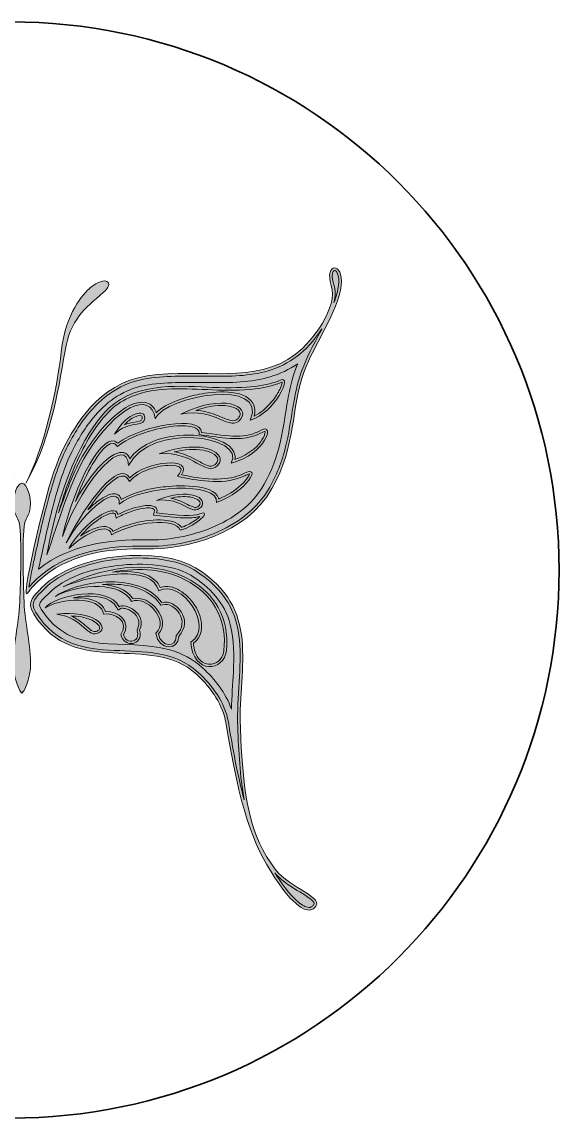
# Model space of a CAD drawing. Header units: inches. Extents: x 29 to 494, y -196 to -15.
# Drawn here: x 72.6 to 114.3, y -99.6 to -14.6 of the extents above; entities that cross this region are included whole.
import ezdxf

# ---------------------------------------------------------------- set-up
doc = ezdxf.new("R2010")
doc.units = ezdxf.units.IN
doc.header["$MEASUREMENT"] = 0
doc.layers.add('Layer 1', color=7, linetype='Continuous')

msp = doc.modelspace()

# ---------------------------------------------------------------- hatches: boundary and pattern name
at = {"layer": 'Layer 1'}
h = msp.add_hatch(color=7, dxfattribs=at)
edge = h.paths.add_edge_path()
edge.add_spline(control_points=[(75.914, -47.558), (76.675, -46.074), (78.501, -42.61), (82.341, -42.049), (86.668, -41.417), (90.687, -42.765), (93.843, -40.364), (95.174, -39.351), (97.157, -36.706), (96.611, -35.039), (96.023, -33.246), (97.584, -33.184), (97.373, -35.027), (97.141, -37.043), (95.262, -39.636), (94.512, -41.703), (93.459, -44.603), (93.901, -47.444), (92.012, -50.786), (90.016, -54.317), (85.386, -55.533), (82.256, -55.459), (79.636, -55.398), (76.665, -55.752), (74.389, -57.547), (73.675, -58.111), (73.39, -58.474), (73.067, -58.895), (72.828, -59.206), (72.982, -58.127), (73.375, -56.292), (73.917, -53.767), (74.784, -49.761), (75.914, -47.558), (75.914, -47.558), (75.914, -47.558), (75.914, -47.558)], knot_values=[0, 0, 0, 0, 1, 1, 1, 2, 2, 2, 3, 3, 3, 4, 4, 4, 5, 5, 5, 6, 6, 6, 7, 7, 7, 8, 8, 8, 9, 9, 9, 10, 10, 10, 11, 11, 11, 12, 12, 12, 12], degree=3, periodic=1)
h = msp.add_hatch(color=7, dxfattribs=at)
edge = h.paths.add_edge_path()
edge.add_spline(control_points=[(72.474, -53.727), (72.538, -54.593), (72.554, -55.607), (72.545, -56.626), (72.535, -57.645), (72.502, -58.671), (72.467, -59.56), (72.432, -60.494), (72.295, -61.302), (72.175, -62.11), (72.053, -62.919), (71.947, -63.727), (71.971, -64.662), (71.978, -64.944), (72.075, -65.395), (72.205, -65.797), (72.335, -66.2), (72.497, -66.555), (72.634, -66.647), (72.772, -66.555), (72.934, -66.2), (73.064, -65.797), (73.193, -65.395), (73.29, -64.944), (73.298, -64.662), (73.321, -63.727), (73.215, -62.919), (73.094, -62.11), (72.973, -61.302), (72.837, -60.494), (72.801, -59.56), (72.767, -58.671), (72.733, -57.645), (72.724, -56.626), (72.715, -55.607), (72.731, -54.593), (72.795, -53.727), (72.817, -53.432), (72.924, -53.212), (73.032, -52.993), (73.141, -52.773), (73.251, -52.554), (73.28, -52.26), (73.367, -51.383), (73.001, -50.368), (72.634, -50.368), (72.268, -50.368), (71.902, -51.383), (71.988, -52.26), (72.018, -52.554), (72.128, -52.773), (72.236, -52.993), (72.345, -53.212), (72.452, -53.432), (72.474, -53.727), (72.474, -53.727), (72.474, -53.727), (72.474, -53.727)], knot_values=[0, 0, 0, 0, 1, 1, 1, 2, 2, 2, 3, 3, 3, 4, 4, 4, 5, 5, 5, 6, 6, 6, 7, 7, 7, 8, 8, 8, 9, 9, 9, 10, 10, 10, 11, 11, 11, 12, 12, 12, 13, 13, 13, 14, 14, 14, 15, 15, 15, 16, 16, 16, 17, 17, 17, 18, 18, 18, 19, 19, 19, 19], degree=3, periodic=1)
edge = h.paths.add_edge_path()
edge.add_spline(control_points=[(72.339, -50.362), (70.942, -47.75), (69.933, -43.229), (69.586, -40.173), (69.242, -37.153), (67.907, -35.706), (67.318, -35.201), (66.196, -34.238), (65.372, -34.782), (66.334, -35.594), (67.778, -36.814), (68.898, -37.689), (69.296, -40.117), (69.854, -43.515), (70.584, -47.43), (72.339, -50.362), (72.339, -50.362), (72.339, -50.362), (72.339, -50.362)], knot_values=[0, 0, 0, 0, 1, 1, 1, 2, 2, 2, 3, 3, 3, 4, 4, 4, 5, 5, 5, 6, 6, 6, 6], degree=3, periodic=1)
edge = h.paths.add_edge_path()
edge.add_spline(control_points=[(72.93, -50.362), (74.327, -47.75), (75.335, -43.229), (75.683, -40.173), (76.027, -37.153), (77.362, -35.706), (77.951, -35.201), (79.072, -34.238), (79.897, -34.782), (78.935, -35.594), (77.491, -36.814), (76.371, -37.689), (75.973, -40.117), (75.415, -43.515), (74.685, -47.43), (72.93, -50.362), (72.93, -50.362), (72.93, -50.362), (72.93, -50.362)], knot_values=[0, 0, 0, 0, 1, 1, 1, 2, 2, 2, 3, 3, 3, 4, 4, 4, 5, 5, 5, 6, 6, 6, 6], degree=3, periodic=1)
h = msp.add_hatch(color=7, dxfattribs=at)
edge = h.paths.add_edge_path()
edge.add_spline(control_points=[(74.187, -58.464), (73.604, -59.076), (72.941, -59.526), (73.544, -60.499), (76.721, -65.63), (82.526, -61.887), (86.16, -65.187), (87.384, -66.298), (88.215, -67.632), (88.431, -68.927), (89.553, -75.644), (90.469, -78.286), (92.242, -80.968), (94.008, -83.637), (94.898, -83.652), (95.279, -83.319), (96.249, -82.474), (93.435, -81.868), (92.254, -80.29), (90.346, -77.741), (89.761, -74.891), (89.56, -69.283), (89.388, -64.51), (91.235, -60.118), (86.081, -56.923), (83.419, -55.272), (76.8, -55.726), (74.187, -58.464), (74.187, -58.464), (74.187, -58.464), (74.187, -58.464)], knot_values=[0, 0, 0, 0, 1, 1, 1, 2, 2, 2, 3, 3, 3, 4, 4, 4, 5, 5, 5, 6, 6, 6, 7, 7, 7, 8, 8, 8, 9, 9, 9, 10, 10, 10, 10], degree=3, periodic=1)

# ---------------------------------------------------------------- linework, layer by layer
at = {"layer": 'Layer 1', "color": 250, "lineweight": 35}
msp.add_open_spline([(114.26, -57.1), (114.26, -80.572), (95.232, -99.6), (71.76, -99.6), (48.288, -99.6), (29.26, -80.572), (29.26, -57.1), (29.26, -33.627), (48.288, -14.6), (71.76, -14.6), (95.232, -14.6), (114.26, -33.627), (114.26, -57.1)], degree=3, knots=[0, 0, 0, 0, 1, 1, 1, 2, 2, 2, 3, 3, 3, 4, 4, 4, 4], dxfattribs=at)
at = {"layer": 'Layer 1', "lineweight": 0}
for points, knots in [([(75.914, -47.558), (76.675, -46.074), (78.501, -42.61), (82.341, -42.049), (86.668, -41.417), (90.687, -42.765), (93.843, -40.364), (95.174, -39.351), (97.157, -36.706), (96.611, -35.039), (96.023, -33.246), (97.584, -33.184), (97.373, -35.027), (97.141, -37.043), (95.262, -39.636), (94.512, -41.703), (93.459, -44.603), (93.901, -47.444), (92.012, -50.786), (90.016, -54.317), (85.386, -55.533), (82.256, -55.459), (79.636, -55.398), (76.665, -55.752), (74.389, -57.547), (73.675, -58.111), (73.39, -58.474), (73.067, -58.895), (72.828, -59.206), (72.982, -58.127), (73.375, -56.292), (73.917, -53.767), (74.784, -49.761), (75.914, -47.558), (75.914, -47.558), (75.914, -47.558), (75.914, -47.558)], [0, 0, 0, 0, 1, 1, 1, 2, 2, 2, 3, 3, 3, 4, 4, 4, 5, 5, 5, 6, 6, 6, 7, 7, 7, 8, 8, 8, 9, 9, 9, 10, 10, 10, 11, 11, 11, 12, 12, 12, 12]), ([(96.815, -36.383), (96.932, -35.886), (96.943, -35.405), (96.803, -34.977), (96.718, -34.717), (96.638, -34.364), (96.702, -34.091), (96.717, -34.025), (96.766, -33.883), (96.849, -33.871), (96.941, -33.858), (97.036, -34.001), (97.069, -34.068), (97.206, -34.335), (97.206, -34.714), (97.172, -35.004), (97.122, -35.445), (96.99, -35.914), (96.815, -36.383), (96.815, -36.383), (96.815, -36.383), (96.815, -36.383)], [0, 0, 0, 0, 1, 1, 1, 2, 2, 2, 3, 3, 3, 4, 4, 4, 5, 5, 5, 6, 6, 6, 7, 7, 7, 7]), ([(72.93, -50.362), (74.327, -47.75), (75.335, -43.229), (75.683, -40.173), (76.027, -37.153), (77.362, -35.706), (77.951, -35.201), (79.072, -34.238), (79.897, -34.782), (78.935, -35.594), (77.491, -36.814), (76.371, -37.689), (75.973, -40.117), (75.415, -43.515), (74.685, -47.43), (72.93, -50.362), (72.93, -50.362), (72.93, -50.362), (72.93, -50.362)], [0, 0, 0, 0, 1, 1, 1, 2, 2, 2, 3, 3, 3, 4, 4, 4, 5, 5, 5, 6, 6, 6, 6]), ([(73.178, -58.434), (73.262, -57.772), (73.517, -56.593), (73.572, -56.335), (73.876, -54.917), (74.187, -53.502), (74.555, -52.099), (74.768, -51.284), (75, -50.471), (75.27, -49.672), (75.501, -48.989), (75.764, -48.292), (76.093, -47.649), (76.661, -46.541), (77.272, -45.517), (78.121, -44.593), (79.27, -43.344), (80.673, -42.496), (82.37, -42.248), (83.994, -42.011), (85.608, -42.058), (87.242, -42.075), (88.731, -42.09), (90.283, -42.078), (91.722, -41.651), (92.539, -41.409), (93.286, -41.041), (93.965, -40.524), (94.559, -40.072), (95.293, -39.293), (95.878, -38.409), (95.828, -38.505), (95.779, -38.599), (95.732, -38.691), (95.237, -39.64), (94.688, -40.628), (94.323, -41.634), (94.047, -42.393), (93.866, -43.172), (93.721, -43.964), (93.523, -45.053), (93.39, -46.149), (93.144, -47.229), (92.866, -48.457), (92.458, -49.588), (91.837, -50.687), (90.874, -52.391), (89.268, -53.557), (87.483, -54.288), (85.876, -54.946), (83.998, -55.299), (82.261, -55.258), (79.469, -55.193), (76.521, -55.609), (74.265, -57.389), (73.828, -57.733), (73.503, -58.047), (73.178, -58.434), (73.178, -58.434), (73.178, -58.434), (73.178, -58.434)], [0, 0, 0, 0, 1, 1, 1, 2, 2, 2, 3, 3, 3, 4, 4, 4, 5, 5, 5, 6, 6, 6, 7, 7, 7, 8, 8, 8, 9, 9, 9, 10, 10, 10, 11, 11, 11, 12, 12, 12, 13, 13, 13, 14, 14, 14, 15, 15, 15, 16, 16, 16, 17, 17, 17, 18, 18, 18, 19, 19, 19, 20, 20, 20, 20]), ([(73.922, -57.036), (73.965, -56.834), (74.008, -56.634), (74.05, -56.437), (74.353, -55.028), (74.662, -53.618), (75.028, -52.223), (75.239, -51.418), (75.467, -50.618), (75.734, -49.829), (75.958, -49.164), (76.208, -48.498), (76.529, -47.873), (77.073, -46.81), (77.669, -45.808), (78.481, -44.925), (79.554, -43.758), (80.857, -42.964), (82.44, -42.733), (84.028, -42.501), (85.638, -42.548), (87.237, -42.564), (88.784, -42.58), (90.366, -42.564), (91.862, -42.12), (92.631, -41.892), (93.347, -41.556), (94.003, -41.101), (93.954, -41.222), (93.907, -41.344), (93.863, -41.467), (93.579, -42.25), (93.389, -43.058), (93.24, -43.877), (93.043, -44.957), (92.91, -46.05), (92.667, -47.121), (92.401, -48.295), (92.004, -49.396), (91.411, -50.446), (90.503, -52.052), (88.979, -53.147), (87.297, -53.835), (85.747, -54.47), (83.948, -54.808), (82.272, -54.769), (79.365, -54.701), (76.309, -55.153), (73.962, -57.005), (73.948, -57.015), (73.935, -57.025), (73.922, -57.036), (73.922, -57.036), (73.922, -57.036), (73.922, -57.036)], [0, 0, 0, 0, 1, 1, 1, 2, 2, 2, 3, 3, 3, 4, 4, 4, 5, 5, 5, 6, 6, 6, 7, 7, 7, 8, 8, 8, 9, 9, 9, 10, 10, 10, 11, 11, 11, 12, 12, 12, 13, 13, 13, 14, 14, 14, 15, 15, 15, 16, 16, 16, 17, 17, 17, 18, 18, 18, 18]), ([(74.564, -55.93), (75.724, -49.399), (77.917, -45.957), (79.371, -44.561), (81.585, -42.433), (85.223, -42.865), (87.404, -42.942), (90.228, -43.042), (91.591, -42.832), (92.713, -42.362), (93.575, -42), (92.26, -44.902), (90.33, -45.483), (91.745, -42.181), (83.79, -43.557), (82.962, -45.363), (82.63, -43.122), (79.895, -44.489), (77.66, -48.095), (76.399, -50.128), (75.503, -53.31), (74.564, -55.93), (74.564, -55.93), (74.564, -55.93), (74.564, -55.93)], [0, 0, 0, 0, 1, 1, 1, 2, 2, 2, 3, 3, 3, 4, 4, 4, 5, 5, 5, 6, 6, 6, 7, 7, 7, 8, 8, 8, 8]), ([(75.479, -52.679), (75.879, -51.206), (76.386, -49.758), (77.028, -48.399), (77.631, -47.123), (78.472, -45.684), (79.501, -44.696), (79.974, -44.241), (80.527, -43.899), (81.132, -43.65), (83.116, -42.832), (85.314, -43.057), (87.396, -43.131), (88.488, -43.169), (89.63, -43.182), (90.718, -43.053), (91.436, -42.968), (92.116, -42.816), (92.785, -42.536), (92.789, -42.534), (92.793, -42.533), (92.798, -42.531), (92.804, -42.735), (92.544, -43.239), (92.47, -43.367), (92.179, -43.869), (91.773, -44.357), (91.322, -44.723), (91.113, -44.893), (90.883, -45.046), (90.637, -45.162), (90.719, -44.823), (90.713, -44.47), (90.527, -44.155), (89.857, -43.014), (87.458, -43.263), (86.376, -43.471), (85.504, -43.639), (83.784, -44.116), (83.047, -44.912), (82.944, -44.62), (82.77, -44.359), (82.483, -44.209), (81.749, -43.825), (80.77, -44.406), (80.191, -44.849), (79.128, -45.661), (78.2, -46.866), (77.499, -47.996), (77.047, -48.726), (76.679, -49.528), (76.354, -50.321), (76.036, -51.096), (75.752, -51.887), (75.479, -52.679), (75.479, -52.679), (75.479, -52.679), (75.479, -52.679)], [0, 0, 0, 0, 1, 1, 1, 2, 2, 2, 3, 3, 3, 4, 4, 4, 5, 5, 5, 6, 6, 6, 7, 7, 7, 8, 8, 8, 9, 9, 9, 10, 10, 10, 11, 11, 11, 12, 12, 12, 13, 13, 13, 14, 14, 14, 15, 15, 15, 16, 16, 16, 17, 17, 17, 18, 18, 18, 19, 19, 19, 19]), ([(84.958, -45.016), (88.305, -43.354), (90.32, -44.453), (89.601, -45.377), (88.742, -46.481), (87.658, -44.449), (84.958, -45.016), (84.958, -45.016), (84.958, -45.016), (84.958, -45.016)], [0, 0, 0, 0, 1, 1, 1, 2, 2, 2, 3, 3, 3, 3]), ([(79.801, -46.57), (80.9, -44.744), (82.209, -44.647), (82.148, -45.309), (82.075, -46.102), (80.926, -45.467), (79.801, -46.57), (79.801, -46.57), (79.801, -46.57), (79.801, -46.57)], [0, 0, 0, 0, 1, 1, 1, 2, 2, 2, 3, 3, 3, 3]), ([(80.575, -45.84), (80.786, -45.612), (81.022, -45.412), (81.276, -45.274), (81.398, -45.208), (81.816, -45.029), (81.936, -45.179), (81.961, -45.21), (81.963, -45.255), (81.96, -45.293), (81.954, -45.356), (81.939, -45.423), (81.892, -45.469), (81.773, -45.588), (81.272, -45.646), (81.1, -45.683), (80.914, -45.723), (80.74, -45.774), (80.575, -45.84), (80.575, -45.84), (80.575, -45.84), (80.575, -45.84)], [0, 0, 0, 0, 1, 1, 1, 2, 2, 2, 3, 3, 3, 4, 4, 4, 5, 5, 5, 6, 6, 6, 7, 7, 7, 7]), ([(86.11, -44.729), (86.845, -44.469), (87.637, -44.3), (88.366, -44.355), (88.697, -44.38), (89.51, -44.53), (89.556, -44.967), (89.567, -45.075), (89.518, -45.178), (89.452, -45.261), (89.362, -45.378), (89.251, -45.478), (89.103, -45.51), (88.92, -45.55), (88.698, -45.481), (88.528, -45.419), (88.234, -45.313), (87.949, -45.178), (87.656, -45.068), (87.13, -44.869), (86.627, -44.754), (86.11, -44.729), (86.11, -44.729), (86.11, -44.729), (86.11, -44.729)], [0, 0, 0, 0, 1, 1, 1, 2, 2, 2, 3, 3, 3, 4, 4, 4, 5, 5, 5, 6, 6, 6, 7, 7, 7, 8, 8, 8, 8]), ([(75.776, -54.506), (76.733, -50.326), (78.993, -46.166), (80.057, -47.266), (82.083, -45.801), (86.48, -45.115), (86.559, -46.439), (88.81, -46.767), (89.961, -46.928), (91.162, -46.262), (92.274, -45.645), (91.575, -48.094), (88.841, -48.823), (90.05, -46.676), (82.576, -45.631), (80.9, -49.002), (80.798, -46.614), (77.5, -49.651), (75.776, -54.506), (75.776, -54.506), (75.776, -54.506), (75.776, -54.506)], [0, 0, 0, 0, 1, 1, 1, 2, 2, 2, 3, 3, 3, 4, 4, 4, 5, 5, 5, 6, 6, 6, 7, 7, 7, 7]), ([(91.472, -46.352), (91.503, -46.412), (91.443, -46.604), (91.423, -46.657), (91.331, -46.9), (91.162, -47.14), (90.992, -47.335), (90.507, -47.891), (89.844, -48.291), (89.146, -48.532), (89.166, -48.42), (89.167, -48.304), (89.144, -48.187), (89.007, -47.466), (88.092, -47.075), (87.467, -46.897), (86.507, -46.623), (85.392, -46.581), (84.405, -46.716), (83.13, -46.891), (81.767, -47.406), (80.998, -48.477), (80.932, -48.294), (80.821, -48.134), (80.639, -48.046), (80.271, -47.868), (79.826, -48.091), (79.52, -48.3), (79.031, -48.633), (78.577, -49.13), (78.208, -49.59), (77.677, -50.253), (77.197, -51.001), (76.776, -51.782), (77.11, -50.86), (77.507, -49.954), (77.964, -49.134), (78.196, -48.718), (79.114, -47.161), (79.725, -47.282), (79.803, -47.297), (79.867, -47.342), (79.921, -47.398), (79.921, -47.398), (80.034, -47.515), (80.034, -47.515), (80.034, -47.515), (80.167, -47.419), (80.167, -47.419), (80.819, -46.947), (81.65, -46.602), (82.415, -46.365), (83.221, -46.116), (84.146, -45.927), (84.99, -45.922), (85.331, -45.92), (86.16, -45.955), (86.338, -46.321), (86.358, -46.362), (86.368, -46.406), (86.371, -46.451), (86.371, -46.451), (86.38, -46.604), (86.38, -46.604), (86.38, -46.604), (86.531, -46.626), (86.531, -46.626), (87.269, -46.733), (88.026, -46.853), (88.771, -46.897), (89.337, -46.931), (89.903, -46.915), (90.453, -46.759), (90.733, -46.68), (90.999, -46.568), (91.253, -46.427), (91.29, -46.406), (91.421, -46.342), (91.472, -46.352), (91.472, -46.352), (91.472, -46.352), (91.472, -46.352)], [0, 0, 0, 0, 1, 1, 1, 2, 2, 2, 3, 3, 3, 4, 4, 4, 5, 5, 5, 6, 6, 6, 7, 7, 7, 8, 8, 8, 9, 9, 9, 10, 10, 10, 11, 11, 11, 12, 12, 12, 13, 13, 13, 14, 14, 14, 15, 15, 15, 16, 16, 16, 17, 17, 17, 18, 18, 18, 19, 19, 19, 20, 20, 20, 21, 21, 21, 22, 22, 22, 23, 23, 23, 24, 24, 24, 25, 25, 25, 26, 26, 26, 27, 27, 27, 27]), ([(83.259, -48.098), (86.752, -46.816), (88.626, -48.125), (87.814, -48.962), (86.843, -49.962), (85.992, -47.831), (83.259, -48.098), (83.259, -48.098), (83.259, -48.098), (83.259, -48.098)], [0, 0, 0, 0, 1, 1, 1, 2, 2, 2, 3, 3, 3, 3]), ([(76.065, -55.004), (77.706, -51.677), (80.152, -48.601), (80.995, -49.94), (82.304, -48.639), (85.976, -48.292), (84.996, -49.711), (87.601, -50.285), (88.983, -50.041), (89.829, -49.616), (91.275, -48.888), (90.133, -50.968), (87.717, -51.866), (87.963, -50.202), (81.801, -50.55), (80.174, -52.002), (80.272, -50.268), (77.443, -52.423), (76.065, -55.004), (76.065, -55.004), (76.065, -55.004), (76.065, -55.004)], [0, 0, 0, 0, 1, 1, 1, 2, 2, 2, 3, 3, 3, 4, 4, 4, 5, 5, 5, 6, 6, 6, 7, 7, 7, 7]), ([(84.432, -47.94), (85.187, -47.763), (85.987, -47.682), (86.703, -47.816), (87.027, -47.876), (87.815, -48.113), (87.813, -48.551), (87.812, -48.66), (87.752, -48.755), (87.679, -48.831), (87.576, -48.937), (87.456, -49.024), (87.306, -49.04), (87.121, -49.059), (86.909, -48.966), (86.747, -48.886), (86.468, -48.749), (86.201, -48.585), (85.923, -48.443), (85.427, -48.19), (84.941, -48.021), (84.432, -47.94), (84.432, -47.94), (84.432, -47.94), (84.432, -47.94)], [0, 0, 0, 0, 1, 1, 1, 2, 2, 2, 3, 3, 3, 4, 4, 4, 5, 5, 5, 6, 6, 6, 7, 7, 7, 8, 8, 8, 8]), ([(77.747, -52.441), (78.036, -52.01), (78.34, -51.596), (78.657, -51.21), (78.967, -50.833), (80.006, -49.634), (80.589, -49.827), (80.697, -49.863), (80.776, -49.947), (80.835, -50.041), (80.835, -50.041), (80.96, -50.24), (80.96, -50.24), (80.96, -50.24), (81.128, -50.073), (81.128, -50.073), (81.504, -49.699), (82.065, -49.433), (82.563, -49.265), (83.059, -49.099), (83.638, -48.98), (84.162, -48.983), (84.349, -48.984), (84.861, -49.014), (84.957, -49.219), (85.01, -49.335), (84.904, -49.513), (84.841, -49.604), (84.841, -49.604), (84.682, -49.835), (84.682, -49.835), (84.682, -49.835), (84.954, -49.895), (84.954, -49.895), (86.452, -50.225), (88.471, -50.51), (89.913, -49.785), (89.972, -49.755), (90.171, -49.662), (90.274, -49.653), (90.255, -49.734), (90.175, -49.868), (90.145, -49.913), (90.007, -50.123), (89.818, -50.322), (89.633, -50.493), (89.135, -50.953), (88.523, -51.33), (87.892, -51.594), (87.887, -51.572), (87.881, -51.551), (87.874, -51.53), (87.482, -50.354), (84.503, -50.548), (83.571, -50.662), (82.63, -50.776), (81.207, -51.065), (80.335, -51.643), (80.299, -51.498), (80.227, -51.366), (80.095, -51.279), (79.583, -50.943), (78.686, -51.62), (78.309, -51.932), (78.117, -52.09), (77.93, -52.26), (77.747, -52.441), (77.747, -52.441), (77.747, -52.441), (77.747, -52.441)], [0, 0, 0, 0, 1, 1, 1, 2, 2, 2, 3, 3, 3, 4, 4, 4, 5, 5, 5, 6, 6, 6, 7, 7, 7, 8, 8, 8, 9, 9, 9, 10, 10, 10, 11, 11, 11, 12, 12, 12, 13, 13, 13, 14, 14, 14, 15, 15, 15, 16, 16, 16, 17, 17, 17, 18, 18, 18, 19, 19, 19, 20, 20, 20, 21, 21, 21, 22, 22, 22, 23, 23, 23, 23]), ([(72.474, -53.727), (72.538, -54.593), (72.554, -55.607), (72.545, -56.626), (72.535, -57.645), (72.502, -58.671), (72.467, -59.56), (72.432, -60.494), (72.295, -61.302), (72.175, -62.11), (72.053, -62.919), (71.947, -63.727), (71.971, -64.662), (71.978, -64.944), (72.075, -65.395), (72.205, -65.797), (72.335, -66.2), (72.497, -66.555), (72.634, -66.647), (72.772, -66.555), (72.934, -66.2), (73.064, -65.797), (73.193, -65.395), (73.29, -64.944), (73.298, -64.662), (73.321, -63.727), (73.215, -62.919), (73.094, -62.11), (72.973, -61.302), (72.837, -60.494), (72.801, -59.56), (72.767, -58.671), (72.733, -57.645), (72.724, -56.626), (72.715, -55.607), (72.731, -54.593), (72.795, -53.727), (72.817, -53.432), (72.924, -53.212), (73.032, -52.993), (73.141, -52.773), (73.251, -52.554), (73.28, -52.26), (73.367, -51.383), (73.001, -50.368), (72.634, -50.368), (72.268, -50.368), (71.902, -51.383), (71.988, -52.26), (72.018, -52.554), (72.128, -52.773), (72.236, -52.993), (72.345, -53.212), (72.452, -53.432), (72.474, -53.727), (72.474, -53.727), (72.474, -53.727), (72.474, -53.727)], [0, 0, 0, 0, 1, 1, 1, 2, 2, 2, 3, 3, 3, 4, 4, 4, 5, 5, 5, 6, 6, 6, 7, 7, 7, 8, 8, 8, 9, 9, 9, 10, 10, 10, 11, 11, 11, 12, 12, 12, 13, 13, 13, 14, 14, 14, 15, 15, 15, 16, 16, 16, 17, 17, 17, 18, 18, 18, 19, 19, 19, 19]), ([(83.06, -51.702), (85.651, -50.636), (87.098, -51.566), (86.512, -52.219), (85.81, -53), (85.108, -51.421), (83.06, -51.702), (83.06, -51.702), (83.06, -51.702), (83.06, -51.702)], [0, 0, 0, 0, 1, 1, 1, 2, 2, 2, 3, 3, 3, 3]), ([(76.268, -55.426), (77.442, -53.376), (79.857, -51.832), (80.079, -52.793), (81.451, -52.083), (83.371, -51.722), (83.073, -52.676), (84.777, -52.872), (85.867, -52.967), (86.433, -52.745), (87.4, -52.364), (86.231, -53.678), (84.899, -54.008), (84.534, -53.013), (81.28, -53.339), (79.585, -54.382), (79.453, -53.618), (78.238, -53.684), (76.268, -55.426), (76.268, -55.426), (76.268, -55.426), (76.268, -55.426)], [0, 0, 0, 0, 1, 1, 1, 2, 2, 2, 3, 3, 3, 4, 4, 4, 5, 5, 5, 6, 6, 6, 7, 7, 7, 7]), ([(84.171, -51.537), (84.662, -51.421), (85.171, -51.367), (85.636, -51.436), (85.853, -51.467), (86.443, -51.615), (86.452, -51.912), (86.455, -51.981), (86.416, -52.044), (86.371, -52.094), (86.305, -52.167), (86.226, -52.231), (86.126, -52.246), (85.882, -52.281), (85.324, -51.948), (85.094, -51.842), (84.783, -51.698), (84.48, -51.596), (84.171, -51.537), (84.171, -51.537), (84.171, -51.537), (84.171, -51.537)], [0, 0, 0, 0, 1, 1, 1, 2, 2, 2, 3, 3, 3, 4, 4, 4, 5, 5, 5, 6, 6, 6, 7, 7, 7, 7]), ([(86.424, -52.948), (86.314, -53.054), (86.184, -53.158), (86.128, -53.2), (85.809, -53.44), (85.432, -53.644), (85.053, -53.768), (85.034, -53.774), (85.015, -53.779), (84.997, -53.785), (84.73, -53.386), (84.102, -53.269), (83.665, -53.235), (82.924, -53.176), (82.098, -53.288), (81.377, -53.467), (80.807, -53.609), (80.212, -53.816), (79.689, -54.104), (79.662, -54.054), (79.629, -54.007), (79.589, -53.964), (79.258, -53.608), (78.679, -53.723), (78.276, -53.873), (77.904, -54.012), (77.528, -54.227), (77.17, -54.472), (77.588, -53.977), (78.081, -53.516), (78.594, -53.164), (78.84, -52.996), (79.136, -52.821), (79.422, -52.735), (79.526, -52.703), (79.741, -52.653), (79.837, -52.73), (79.869, -52.756), (79.886, -52.797), (79.895, -52.837), (79.895, -52.837), (79.949, -53.072), (79.949, -53.072), (79.949, -53.072), (80.165, -52.961), (80.165, -52.961), (80.34, -52.87), (80.519, -52.788), (80.701, -52.713), (81.152, -52.527), (81.672, -52.363), (82.156, -52.305), (82.315, -52.286), (82.789, -52.251), (82.894, -52.412), (82.932, -52.469), (82.912, -52.561), (82.893, -52.621), (82.893, -52.621), (82.825, -52.838), (82.825, -52.838), (82.825, -52.838), (83.05, -52.864), (83.05, -52.864), (83.75, -52.944), (84.467, -53.03), (85.171, -53.056), (85.554, -53.07), (86.045, -53.072), (86.424, -52.948), (86.424, -52.948), (86.424, -52.948), (86.424, -52.948)], [0, 0, 0, 0, 1, 1, 1, 2, 2, 2, 3, 3, 3, 4, 4, 4, 5, 5, 5, 6, 6, 6, 7, 7, 7, 8, 8, 8, 9, 9, 9, 10, 10, 10, 11, 11, 11, 12, 12, 12, 13, 13, 13, 14, 14, 14, 15, 15, 15, 16, 16, 16, 17, 17, 17, 18, 18, 18, 19, 19, 19, 20, 20, 20, 21, 21, 21, 22, 22, 22, 23, 23, 23, 24, 24, 24, 24]), ([(74.187, -58.464), (73.604, -59.076), (72.941, -59.526), (73.544, -60.499), (76.721, -65.63), (82.526, -61.887), (86.16, -65.187), (87.384, -66.298), (88.215, -67.632), (88.431, -68.927), (89.553, -75.644), (90.469, -78.286), (92.242, -80.968), (94.008, -83.637), (94.898, -83.652), (95.279, -83.319), (96.249, -82.474), (93.435, -81.868), (92.254, -80.29), (90.346, -77.741), (89.761, -74.891), (89.56, -69.283), (89.388, -64.51), (91.235, -60.118), (86.081, -56.923), (83.419, -55.272), (76.8, -55.726), (74.187, -58.464), (74.187, -58.464), (74.187, -58.464), (74.187, -58.464)], [0, 0, 0, 0, 1, 1, 1, 2, 2, 2, 3, 3, 3, 4, 4, 4, 5, 5, 5, 6, 6, 6, 7, 7, 7, 8, 8, 8, 9, 9, 9, 10, 10, 10, 10]), ([(89.855, -74.926), (89.331, -72.952), (88.964, -70.894), (88.63, -68.894), (88.381, -67.401), (87.395, -66.036), (86.296, -65.038), (82.582, -61.665), (76.825, -65.415), (73.715, -60.393), (73.191, -59.547), (73.774, -59.189), (74.333, -58.603), (75.629, -57.245), (77.831, -56.568), (79.641, -56.31), (81.505, -56.044), (84.323, -56.069), (85.975, -57.094), (91.012, -60.217), (89.185, -64.459), (89.358, -69.29), (89.425, -71.151), (89.53, -73.085), (89.855, -74.926), (89.855, -74.926), (89.855, -74.926), (89.855, -74.926)], [0, 0, 0, 0, 1, 1, 1, 2, 2, 2, 3, 3, 3, 4, 4, 4, 5, 5, 5, 6, 6, 6, 7, 7, 7, 8, 8, 8, 9, 9, 9, 9]), ([(88.869, -67.882), (88.43, -66.648), (87.575, -65.539), (86.625, -64.675), (85.887, -64.005), (85.04, -63.564), (84.084, -63.296), (80.506, -62.291), (76.482, -63.932), (74.131, -60.135), (74.062, -60.024), (73.969, -59.853), (74.011, -59.716), (74.077, -59.504), (74.526, -59.109), (74.687, -58.941), (75.899, -57.671), (78.015, -57.036), (79.71, -56.794), (81.456, -56.545), (84.178, -56.555), (85.717, -57.51), (87.213, -58.437), (88.322, -59.602), (88.784, -61.332), (89.1, -62.516), (89.079, -63.798), (89.018, -65.013), (88.97, -65.973), (88.897, -66.925), (88.869, -67.882), (88.869, -67.882), (88.869, -67.882), (88.869, -67.882)], [0, 0, 0, 0, 1, 1, 1, 2, 2, 2, 3, 3, 3, 4, 4, 4, 5, 5, 5, 6, 6, 6, 7, 7, 7, 8, 8, 8, 9, 9, 9, 10, 10, 10, 11, 11, 11, 11]), ([(75.829, -58.396), (79.585, -56.555), (83.187, -56.388), (85.761, -57.918), (87.442, -58.917), (88.741, -60.693), (88.476, -63.359), (88.319, -64.937), (85.901, -65.273), (85.727, -62.688), (87.595, -61.479), (84.982, -57.739), (83.234, -58.722), (82.741, -56.672), (78.371, -57.375), (75.829, -58.396), (75.829, -58.396), (75.829, -58.396), (75.829, -58.396)], [0, 0, 0, 0, 1, 1, 1, 2, 2, 2, 3, 3, 3, 4, 4, 4, 5, 5, 5, 6, 6, 6, 6]), ([(85.921, -62.775), (86.135, -62.617), (86.302, -62.417), (86.411, -62.177), (86.762, -61.405), (86.436, -60.449), (85.989, -59.779), (85.461, -58.986), (84.378, -58.079), (83.35, -58.468), (83.291, -58.32), (83.21, -58.181), (83.106, -58.055), (82.419, -57.224), (80.935, -57.147), (79.656, -57.271), (81.708, -56.871), (83.84, -56.988), (85.662, -58.071), (87.637, -59.245), (88.509, -61.139), (88.29, -63.342), (88.239, -63.856), (87.884, -64.32), (87.331, -64.397), (86.994, -64.445), (86.68, -64.324), (86.444, -64.092), (86.102, -63.754), (85.965, -63.238), (85.921, -62.775), (85.921, -62.775), (85.921, -62.775), (85.921, -62.775)], [0, 0, 0, 0, 1, 1, 1, 2, 2, 2, 3, 3, 3, 4, 4, 4, 5, 5, 5, 6, 6, 6, 7, 7, 7, 8, 8, 8, 9, 9, 9, 10, 10, 10, 11, 11, 11, 11]), ([(75.228, -59.148), (76.597, -58.093), (81.637, -57.049), (83.478, -59.628), (84.535, -59.332), (85.976, -60.953), (84.783, -62.244), (84.788, -63.361), (83.198, -63.376), (83.019, -62.001), (84.103, -60.968), (82.263, -59.062), (81.136, -59.539), (80.371, -58.047), (77.178, -58.079), (75.228, -59.148), (75.228, -59.148), (75.228, -59.148), (75.228, -59.148)], [0, 0, 0, 0, 1, 1, 1, 2, 2, 2, 3, 3, 3, 4, 4, 4, 5, 5, 5, 6, 6, 6, 6]), ([(74.423, -60.04), (75.253, -59.045), (79.279, -58.212), (80.165, -59.95), (80.575, -59.653), (82.377, -60.385), (81.749, -61.77), (82.079, -62.951), (80.538, -63.205), (80.304, -62.103), (80.989, -61.108), (79.869, -60.375), (78.957, -60.519), (78.881, -59.403), (76.41, -58.973), (74.423, -60.04), (74.423, -60.04), (74.423, -60.04), (74.423, -60.04)], [0, 0, 0, 0, 1, 1, 1, 2, 2, 2, 3, 3, 3, 4, 4, 4, 5, 5, 5, 6, 6, 6, 6]), ([(78.889, -58.222), (79.094, -58.207), (79.299, -58.198), (79.503, -58.197), (80.922, -58.189), (82.476, -58.541), (83.324, -59.729), (83.324, -59.729), (83.401, -59.836), (83.401, -59.836), (83.401, -59.836), (83.531, -59.8), (83.531, -59.8), (84.032, -59.66), (84.565, -60.048), (84.816, -60.436), (85.182, -61.002), (85.1, -61.63), (84.643, -62.124), (84.643, -62.124), (84.596, -62.176), (84.596, -62.176), (84.596, -62.176), (84.596, -62.244), (84.596, -62.244), (84.6, -63.132), (83.412, -63.108), (83.218, -62.06), (84.259, -60.926), (82.512, -58.993), (81.223, -59.32), (81.207, -59.294), (81.19, -59.269), (81.172, -59.245), (80.691, -58.577), (79.802, -58.293), (78.889, -58.222), (78.889, -58.222), (78.889, -58.222), (78.889, -58.222)], [0, 0, 0, 0, 1, 1, 1, 2, 2, 2, 3, 3, 3, 4, 4, 4, 5, 5, 5, 6, 6, 6, 7, 7, 7, 8, 8, 8, 9, 9, 9, 10, 10, 10, 11, 11, 11, 12, 12, 12, 13, 13, 13, 13]), ([(80.504, -62.134), (81.132, -61.123), (80.147, -60.27), (79.112, -60.323), (79.106, -60.299), (79.099, -60.277), (79.09, -60.254), (78.845, -59.576), (77.918, -59.321), (77.253, -59.263), (77.04, -59.245), (76.825, -59.242), (76.61, -59.252), (76.803, -59.212), (76.982, -59.184), (77.132, -59.166), (78.051, -59.056), (79.521, -59.097), (79.997, -60.029), (79.997, -60.029), (80.096, -60.224), (80.096, -60.224), (80.096, -60.224), (80.277, -60.093), (80.277, -60.093), (80.349, -60.042), (80.552, -60.071), (80.631, -60.089), (80.845, -60.137), (81.059, -60.241), (81.231, -60.371), (81.687, -60.715), (81.81, -61.185), (81.578, -61.698), (81.578, -61.698), (81.552, -61.756), (81.552, -61.756), (81.552, -61.756), (81.569, -61.816), (81.569, -61.816), (81.651, -62.112), (81.618, -62.475), (81.275, -62.596), (80.901, -62.728), (80.603, -62.46), (80.504, -62.134), (80.504, -62.134), (80.504, -62.134), (80.504, -62.134)], [0, 0, 0, 0, 1, 1, 1, 2, 2, 2, 3, 3, 3, 4, 4, 4, 5, 5, 5, 6, 6, 6, 7, 7, 7, 8, 8, 8, 9, 9, 9, 10, 10, 10, 11, 11, 11, 12, 12, 12, 13, 13, 13, 14, 14, 14, 15, 15, 15, 16, 16, 16, 16]), ([(75.337, -60.525), (78.202, -60.202), (79.387, -61.479), (78.626, -61.945), (77.716, -62.503), (77.449, -60.806), (75.337, -60.525), (75.337, -60.525), (75.337, -60.525), (75.337, -60.525)], [0, 0, 0, 0, 1, 1, 1, 2, 2, 2, 3, 3, 3, 3]), ([(76.45, -60.657), (76.982, -60.675), (77.518, -60.76), (77.972, -60.955), (78.184, -61.045), (78.731, -61.347), (78.658, -61.638), (78.641, -61.706), (78.585, -61.757), (78.525, -61.794), (78.438, -61.848), (78.34, -61.888), (78.234, -61.875), (77.979, -61.843), (77.517, -61.375), (77.315, -61.21), (77.036, -60.981), (76.753, -60.798), (76.45, -60.657), (76.45, -60.657), (76.45, -60.657), (76.45, -60.657)], [0, 0, 0, 0, 1, 1, 1, 2, 2, 2, 3, 3, 3, 4, 4, 4, 5, 5, 5, 6, 6, 6, 7, 7, 7, 7]), ([(92.238, -80.593), (92.458, -80.849), (92.714, -81.076), (92.981, -81.281), (93.49, -81.672), (94.038, -81.977), (94.577, -82.32), (94.731, -82.418), (95.273, -82.757), (95.278, -82.966), (95.279, -83.042), (95.199, -83.122), (95.147, -83.168), (94.922, -83.363), (94.603, -83.229), (94.384, -83.097), (93.649, -82.654), (92.873, -81.556), (92.41, -80.856), (92.352, -80.769), (92.295, -80.681), (92.238, -80.593), (92.238, -80.593), (92.238, -80.593), (92.238, -80.593)], [0, 0, 0, 0, 1, 1, 1, 2, 2, 2, 3, 3, 3, 4, 4, 4, 5, 5, 5, 6, 6, 6, 7, 7, 7, 8, 8, 8, 8])]:
    msp.add_open_spline(points, degree=3, knots=knots, dxfattribs=at)

doc.saveas('drawing.dxf')
